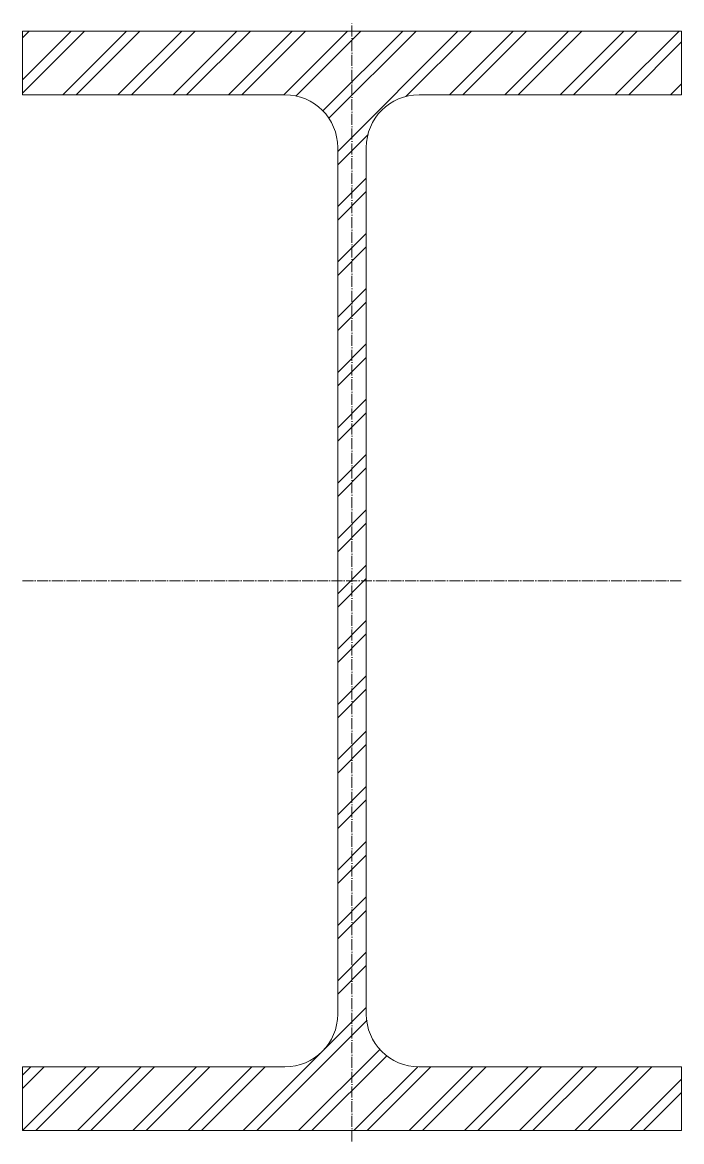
# Model space of a CAD drawing. Header units: metres. Extents: x -150 to 150, y -255 to 254.
import ezdxf

# ---------------------------------------------------------------- set-up
doc = ezdxf.new("R2010")
doc.units = ezdxf.units.M
doc.linetypes.add('MV_hartlijn_staal', pattern=[6.6, 5, -0.8, 0, -0.8])
doc.layers.add('A-DETL-GENF', color=92, linetype='Continuous', lineweight=18)

# ---------------------------------------------------------------- blocks, each defined once
blk = doc.blocks.new('28 Staalprofielen DIN_DIE_DILl 2d - DIL50-4447708-00_0 Basismaterialen')
at = {"layer": 'A-DETL-GENF', "lineweight": 13}
h = blk.add_hatch(dxfattribs=at)
h.set_pattern_fill('FP_459', color=256, style=0, pattern_type=2)
h.set_pattern_definition([(225, (465.778, 2698.179), (12.57236, -12.57236), []), (225, (465.778, 2679.129), (12.57236, -12.57236), [])])
h.paths.add_polyline_path([(-150, 250), (-150, 221), (-30.5, 221), (-24.29, 220.18), (-18.5, 217.78), (-13.53, 213.97), (-9.72, 209), (-7.32, 203.21), (-6.5, 197), (-6.5, -197), (-7.32, -203.21), (-9.72, -209), (-13.53, -213.97), (-18.5, -217.78), (-24.29, -220.18), (-30.5, -221), (-150, -221), (-150, -250), (150, -250), (150, -221), (30.5, -221), (24.29, -220.18), (18.5, -217.78), (13.53, -213.97), (9.72, -209), (7.32, -203.21), (6.5, -197), (6.5, 197), (7.32, 203.21), (9.72, 209), (13.53, 213.97), (18.5, 217.78), (24.29, 220.18), (30.5, 221), (150, 221), (150, 250)])
at = {"layer": 'A-DETL-GENF'}
for p, q in [((150, 250), (-150, 250)), ((-150, 250), (-150, 221)), ((150, 250), (-150, 250)), ((-150, 250), (-150, 221)), ((150, 221), (150, 250)), ((150, 250), (150, 221)), ((-150, 221), (-30.5, 221)), ((-150, 221), (-30.5, 221)), ((30.5, 221), (150, 221)), ((150, 221), (30.5, 221)), ((-6.5, 197), (-6.5, -197)), ((-6.5, -197), (-6.5, 197)), ((6.5, -197), (6.5, 197)), ((6.5, -197), (6.5, 197)), ((-30.5, -221), (-150, -221)), ((-150, -221), (-150, -250)), ((-150, -250), (-150, -221)), ((-150, -221), (-30.5, -221)), ((150, -221), (30.5, -221)), ((150, -221), (30.5, -221)), ((150, -250), (150, -221)), ((150, -250), (150, -221)), ((-150, -250), (150, -250)), ((150, -250), (-150, -250))]:
    blk.add_line(p, q, dxfattribs=at)
at = {"layer": 'A-DETL-GENF', "linetype": 'MV_hartlijn_staal', "lineweight": 13}
for p, q in [((0, -255), (0, 253.92)), ((-150, 0), (150, 0))]:
    blk.add_line(p, q, dxfattribs=at)
at = {"layer": 'A-DETL-GENF'}
for centre, start, end in [((-30.5, 197), 360, 90), ((-30.5, 197), 360, 90), ((30.5, 197), 90, 180), ((30.5, 197), 90, 180), ((-30.5, -197), 270, 360), ((-30.5, -197), 270, 0), ((30.5, -197), 180, 270), ((30.5, -197), 180, 270)]:
    blk.add_arc(centre, 24, start, end, dxfattribs=at)

msp = doc.modelspace()

# ---------------------------------------------------------------- block references
msp.add_blockref('28 Staalprofielen DIN_DIE_DILl 2d - DIL50-4447708-00_0 Basismaterialen', (0, 0))

doc.saveas('drawing.dxf')
